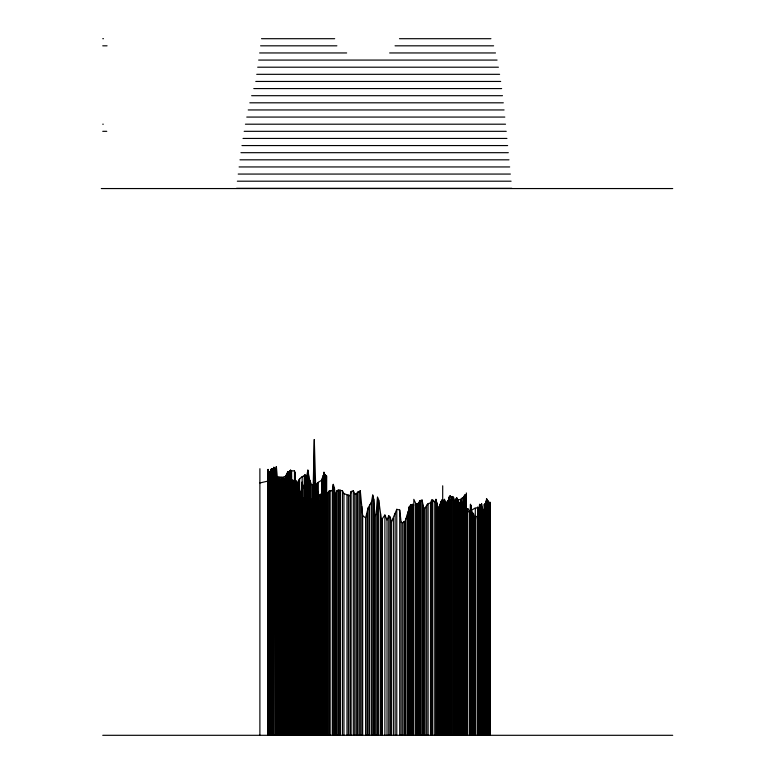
<?xml version="1.0" encoding="UTF-8"?>
<svg xmlns="http://www.w3.org/2000/svg" width="774" height="774" viewBox="0 0 774 774"><rect width="100%" height="100%" fill="white"/><g stroke="black" fill="none" stroke-linecap="round" stroke-linejoin="round"><path stroke-width="1.16" d="M486.401 505.751L486.556 498.63L486.798 734.807L486.711 499.336L487.107 500.052L487.194 734.807M312.87 734.807L312.87 499.336L314.292 439.497L315.647 485.095L315.647 734.807M321.587 734.807L321.587 497.914L322.148 482.957L322.381 488.655L324.529 473.688L324.529 734.807M294.788 734.807L295.184 474.404M289.708 479.387L287.889 477.964L283.923 479.387L283.284 481.525L281.775 482.957L281.301 490.077L280.507 491.5L280.507 734.807M311.912 734.807L311.912 510.743L313.663 492.216L314.06 734.807M470.06 734.807L470.457 504.329L471.095 505.751L471.095 734.807M485.762 734.807L485.762 517.148L484.737 508.605L483.944 511.45L483.944 734.807L484.34 504.329L485.134 510.743L485.134 734.807M311.912 510.743L311.119 511.45L310.326 522.847L309.136 521.424L306.369 526.417L306.369 734.807L306.281 477.258L304.937 476.542L304.695 475.12L304.695 734.807M301.367 734.807L301.367 490.793L302.005 482.241C303.36 488.152 307.742 492.854 306.92 499.336L306.92 734.807M489.332 734.807L489.332 507.889L489.971 503.613M489.971 505.751L490.126 503.613M376.154 734.807L376.154 514.304L377.509 497.198L378.699 500.052L381.466 520.002L381.466 734.807M297.564 734.807L297.797 490.077L299.78 492.216L299.78 734.807M478.071 734.807L478.071 516.442L479.58 504.329L482.357 507.889L482.986 510.743L482.986 734.807M268.849 734.807L268.849 472.266L268.056 469.421L267.659 734.807M270.436 734.807L270.59 469.421L270.987 734.807M287.725 734.807L287.889 471.55L288.683 472.266L288.683 734.807M289.312 476.542L290.26 473.688L290.26 734.807M324.761 476.542L324.925 477.964L324.529 474.404M408.672 734.807L408.672 510.027L408.991 507.173L410.578 505.035L412.794 504.329L413.829 505.035M470.853 734.807L471.095 505.751M489.332 507.889L489.487 508.605L487.988 502.191L487.194 502.191L486.159 504.329L485.211 503.613L484.814 506.467L484.814 734.807M486.556 500.768L486.711 499.336M478.071 516.442L475.846 516.442L475.294 520.718L473.475 513.588L472.043 512.165L470.853 507.889M289.07 734.807L289.07 475.826L290.027 470.844L290.105 734.807M289.863 472.982L289.07 475.826M332.298 734.807L332.298 490.793L333.246 484.379L334.436 487.939L335.074 495.07L335.074 734.807M479.416 734.807L479.416 517.864L481.563 503.613L482.831 510.743L482.831 734.807M489.971 504.329L489.729 734.807M269.013 734.807L269.41 475.12L269.884 734.807M285.664 734.807L286.061 475.826L287.725 482.241L288.518 481.525L289.234 477.964M287.328 734.807L287.328 475.826L288.122 472.982L289.234 473.688L289.234 734.807M290.502 472.982L289.863 475.826L289.234 475.826M483.624 734.807L484.021 509.311M371.394 734.807L371.394 502.191L372.749 495.07L373.774 499.336L374.887 515.726L374.887 734.807M306.765 734.807L306.765 475.826L307.868 470.128L309.3 478.68L309.3 734.807M365.609 734.807L365.609 517.864L368.143 507.889L371.394 502.191M320.165 734.807L320.165 502.191L321.036 497.914L321.587 497.914M272.022 734.807L272.177 477.258C276.26 474.849 281.001 478.767 285.113 476.542L288.683 478.68L288.837 483.663L290.027 478.68L291.295 481.525L291.846 488.655L291.846 734.807M295.02 734.807L295.184 472.266L295.184 734.807M326.115 477.258L326.115 734.807L326.512 475.826L326.347 734.807M451.426 734.807L451.426 497.198L450.071 495.776L449.046 497.198L448.088 501.475L443.096 506.467L442.699 502.191L441.751 500.052L438.974 507.173L438.974 734.807M466.171 734.807L466.335 494.354M487.349 734.807L487.349 502.906L487.988 500.768L488.142 734.807M404.87 734.807L404.87 522.14L408.672 510.027M275.834 734.807L275.834 468.705L276.386 466.567L278.601 492.216L278.601 734.807M349.983 734.807L349.983 495.776L351.096 491.5L353.312 490.793L354.744 493.638L354.744 734.807M460.23 734.807L460.23 505.035L461.333 500.768L463.162 507.173L463.162 734.807M273.454 734.807L273.851 467.283L275.196 468.705L275.196 734.807M296.606 734.807L296.606 482.957L296.055 480.818L295.416 480.818L294.468 483.663L293.036 490.077L293.036 734.807M297.797 734.807L297.797 482.957C298.367 478.767 301.918 476.397 305.575 475.12L306.127 475.826L306.127 734.807M308.11 734.807L308.507 475.826L308.342 475.12L307.868 475.826L306.127 475.826M325.157 734.807L325.554 475.12L324.606 475.12L323.967 472.266L323.967 734.807M466.732 734.807L466.732 512.165L467.757 508.605L470.06 511.45M280.111 734.807L280.111 481.525L281.939 477.964L283.923 480.103L286.457 477.964L285.906 477.258M295.02 472.982L294.468 470.844L291.614 470.844L290.502 470.128L289.863 472.266L289.708 734.807M321.752 734.807L321.752 480.103L322.381 477.964L323.813 476.542L325.157 476.542M443.725 734.807L443.725 501.475L444.363 499.336L446.346 502.906L446.346 734.807M455.383 734.807L455.383 500.768L456.573 497.914L458.247 500.052L458.247 734.807M276.144 734.807L276.144 484.379L278.921 477.964L279.714 478.68L280.111 481.525M335.074 495.07L336.903 490.793L338.248 490.077L342.447 490.793L343.956 493.638L343.956 734.807M270.203 734.807L270.436 470.844M290.656 734.807L290.898 472.266L290.105 471.55M289.708 472.982L290.26 474.404L291.053 474.404L290.821 475.12L290.105 473.688L290.656 472.982M291.295 734.807L291.45 475.826L286.931 476.542L285.906 479.387L285.664 477.964M323.174 734.807L323.416 475.12L323.571 734.807M489.729 507.889L489.971 507.173M391.383 734.807L391.383 522.14L396.781 509.311L399.713 510.027L401.135 522.14L401.135 734.807M287.889 472.266L286.535 474.404L286.535 734.807L286.457 477.964M387.019 734.807L387.019 520.002L388.771 515.726L390.193 517.148L391.383 522.14M430.489 734.807L430.489 502.906L431.669 500.052L432.782 500.052L434.765 502.191L434.765 734.807M434.765 502.191L435.956 499.336L438.016 507.889L438.016 734.807M270.987 470.128L271.626 468.705L273.454 468.705M313.663 734.807L313.663 485.095L314.612 482.957L315.482 484.379L315.482 734.807M327.141 734.807L327.141 494.354L329.289 490.793L332.298 490.793M418.744 734.807L418.744 502.906L419.702 500.768L422.082 500.052L423.9 509.311L423.9 734.807M316.44 485.095L317.466 482.957L321.752 480.103M463.558 734.807L463.558 497.198L464.584 495.07L465.377 495.776L465.377 734.807M288.286 734.807L288.683 472.266M300.418 734.807L300.418 492.932L300.815 492.216L301.918 496.492L301.918 734.807L302.005 482.241M303.592 734.807L303.592 499.336L304.937 497.198M311.68 734.807L311.68 500.052L310.326 498.63L307.868 502.906L306.92 499.336M323.967 472.266L323.813 734.807M423.9 509.311L428.109 503.613L430.489 502.906M465.377 495.776L466.171 495.07M356.253 734.807L356.253 494.354L357.52 492.216L360.297 490.793L362.677 515.726L362.677 734.807M381.466 520.002L384.881 515.01L387.019 520.002M320.165 502.191L316.198 507.889L315.008 505.035L314.06 498.63M289.708 472.266L288.683 473.688L288.837 734.807M319.052 734.807L319.052 495.776L323.967 491.5L325.951 494.354L325.951 734.807M443.096 734.807L443.173 502.191L443.725 501.475M446.346 502.906L448.088 500.768L449.839 500.052L457.366 500.768L458.953 502.191L460.23 505.035M306.765 475.826L306.127 476.542L304.54 475.12L304.54 734.807M299.78 492.216L301.367 490.793M374.887 515.726L376.154 514.304M402.722 734.807L402.722 522.847L404.231 521.424L404.87 522.14M458.247 500.052L460.627 499.336L463.558 497.198M489.091 734.807L489.091 502.906L489.884 502.191L490.126 734.807M451.426 497.198L452.297 496.492L453.487 497.198L454.677 501.475L454.677 734.807M466.335 512.165L469.663 511.45L475.294 507.889L475.294 734.807M438.016 507.889L438.974 507.173M418.744 502.906L417.718 503.613L417.718 734.807M296.606 483.663L297.797 482.957M311.68 500.052L312.87 499.336M475.294 508.605L477.829 507.173L479.416 517.864M304.937 501.475L305.73 507.173L304.298 507.889L304.695 517.148L306.369 526.417M278.601 492.216L280.507 491.5M293.433 481.525L292.804 480.103L290.821 480.818L289.708 480.103M259.89 482.957L269.091 480.818L269.013 477.258M102.739 38.7L103.503 38.7M261.515 38.7L334.678 38.7M399.471 38.7L490.919 38.7M102.739 45.821L107.064 45.821M260.586 45.821L336.884 45.821M395.05 45.821L493.599 45.821M259.619 52.951L346.646 52.951M389.641 52.951L495.495 52.951M258.642 60.072L497.063 60.072M257.674 67.203L498.408 67.203M256.716 74.323L499.607 74.323M255.778 81.444L500.691 81.444M253.785 88.575L501.629 88.575M251.637 95.695L502.49 95.695M249.818 102.816L503.323 102.816M248.222 109.947L504.087 109.947M246.751 117.068L504.822 117.068M102.739 124.198L103.281 124.198M245.426 124.198L505.538 124.198M102.739 131.319L106.764 131.319M244.178 131.319L506.244 131.319M243.026 138.44L506.941 138.44M241.952 145.57L507.628 145.57M240.937 152.691L508.315 152.691M239.979 159.821L508.992 159.821M239.089 166.942L509.689 166.942M238.198 174.063L510.385 174.063M237.347 181.193L511.082 181.193M236.534 188.314L511.798 188.314M101.297 188.556L672.703 188.556M275.196 468.705L275.834 468.705M270.039 734.807L270.203 471.55M268.849 472.266L270.832 472.266L270.832 734.807M289.234 473.688L288.915 734.807M287.251 734.807L287.328 475.826M323.174 475.826L326.512 477.258L326.193 475.826M306.281 477.258L308.11 477.258M267.659 473.688L268.617 475.826L272.022 477.964M286.535 480.103L285.906 475.826M294.788 482.241L294.623 480.818L293.433 480.818L293.433 734.807M315.482 484.379L316.44 484.379L316.44 734.807M309.3 478.68L311.283 484.379L313.663 485.095M297.245 490.793L297.961 492.216L300.418 492.932M325.951 494.354L327.141 494.354M343.956 493.638L349.983 495.776M454.677 501.475L456.815 502.191L456.815 734.807M487.349 502.906L486.798 502.906L486.556 501.475M413.829 734.807L413.829 499.336L415.812 503.613L417.002 503.613L417.718 505.035M102.739 735.3L672.703 735.3M269.884 477.258L271.78 477.964L273.454 482.241L276.144 484.379M401.135 522.14L402.722 522.847M287.251 475.826L288.837 476.542L288.286 472.982M354.744 493.638L356.253 494.354M326.347 477.258L325.003 476.542L324.925 734.807M362.677 515.726L365.609 517.864M482.986 510.743L483.944 511.45M287.889 473.688L291.218 476.542M482.831 510.743L483.624 511.45M463.162 507.173L466.732 512.165M270.039 471.55L270.832 472.266M455.383 500.768L456.815 502.191M485.762 517.148L486.401 517.864L486.159 500.768L486.159 734.807M303.592 499.336L301.608 495.776L301.608 734.807M287.725 472.982L288.915 474.404M291.846 488.655L293.036 490.077M488.142 501.475L489.091 502.906M301.608 495.776L302.005 496.492M315.647 485.095L319.052 495.776M484.814 508.605L485.134 510.743M297.564 492.932L297.245 489.362L297.245 734.807M486.401 516.442L486.159 509.311M489.884 502.191L489.971 734.807M489.487 505.751L489.487 734.807M488.539 502.191L488.539 734.807M487.988 500.768L487.988 734.807M487.746 501.475L487.746 734.807M487.504 502.191L487.504 734.807M486.952 499.336L486.952 734.807M486.556 498.63L486.556 734.807M486.401 503.613L486.401 734.807M485.53 511.45L485.53 734.807M485.366 503.613L485.366 734.807M485.211 503.613L485.211 734.807M484.969 505.035L484.969 734.807M484.34 504.329L484.34 734.807M482.357 507.889L482.357 734.807M481.563 503.613L481.563 734.807M481.244 506.467L481.244 734.807M480.451 505.035L480.451 734.807M479.58 504.329L479.58 734.807M478.622 510.027L478.622 734.807M478.39 511.45L478.39 734.807M477.829 507.173L477.829 734.807M477.597 516.442L477.597 734.807M475.846 516.442L475.846 734.807M474.423 517.148L474.423 734.807M473.475 513.588L473.475 734.807M472.837 513.588L472.837 734.807M472.043 512.165L472.043 734.807M470.534 510.743L470.534 734.807M470.457 504.329L470.457 734.807M469.663 511.45L469.663 734.807M467.757 508.605L467.757 734.807M466.335 492.932L466.335 734.807M465.774 495.07L465.774 734.807M464.584 495.07L464.584 734.807M463.955 507.889L463.955 734.807M462.204 497.914L462.204 734.807M461.333 500.768L461.333 734.807M460.627 499.336L460.627 734.807M459.437 503.613L459.437 734.807M458.953 502.191L458.953 734.807M457.366 500.768L457.366 734.807M456.97 497.914L456.97 734.807M456.573 497.914L456.573 734.807M456.021 498.63L456.021 734.807M455.867 502.191L455.867 734.807M454.435 500.768L454.435 734.807M453.487 497.198L453.487 734.807M452.297 496.492L452.297 734.807M450.071 495.776L450.071 734.807M449.839 500.052L449.839 734.807M449.046 497.198L449.046 734.807M448.088 500.768L448.088 734.807M447.062 502.191L447.062 734.807M446.269 503.613L446.269 734.807M445.156 501.475L445.156 734.807M444.363 499.336L444.363 734.807M442.699 485.801L442.699 734.807M441.751 500.052L441.751 734.807M440.716 501.475L440.716 734.807M440 504.329L440 734.807M436.991 502.906L436.991 734.807M435.956 499.336L435.956 734.807M432.782 500.052L432.782 734.807M431.669 500.052L431.669 734.807M428.109 503.613L428.109 734.807M426.677 505.035L426.677 734.807M425.09 507.889L425.09 734.807M422.875 505.035L422.875 734.807M422.082 500.052L422.082 734.807M420.727 500.768L420.727 734.807M419.702 500.768L419.702 734.807M417.002 503.613L417.002 734.807M416.364 503.613L416.364 734.807M415.812 503.613L415.812 734.807M412.794 504.329L412.794 734.807M412.01 505.035L412.01 734.807M411.217 505.035L411.217 734.807M410.578 505.035L410.578 734.807M410.026 506.467L410.026 734.807M408.991 507.173L408.991 734.807M408.198 511.45L408.198 734.807M407.482 514.304L407.482 734.807M405.895 518.58L405.895 734.807M404.231 521.424L404.231 734.807M399.713 510.027L399.713 734.807M396.781 509.311L396.781 734.807M395.108 513.588L395.108 734.807M393.366 518.58L393.366 734.807M390.193 517.148L390.193 734.807M388.771 515.726L388.771 734.807M384.881 515.01L384.881 734.807M382.424 518.58L382.424 734.807M380.518 513.588L380.518 734.807M378.699 500.052L378.699 734.807M377.509 497.198L377.509 734.807M373.774 499.336L373.774 734.807M372.749 495.07L372.749 734.807M369.575 505.035L369.575 734.807M368.143 507.889L368.143 734.807M367.04 513.588L367.04 734.807M361.806 506.467L361.806 734.807M360.297 490.793L360.297 734.807M359.03 491.5L359.03 734.807M357.52 492.216L357.52 734.807M353.312 490.793L353.312 734.807M351.096 491.5L351.096 734.807M348.397 495.07L348.397 734.807M346.975 495.07L346.975 734.807M342.447 490.793L342.447 734.807M340.463 490.077L340.463 734.807M339.273 490.077L339.273 734.807M338.248 490.077L338.248 734.807M336.903 490.793L336.903 734.807M336.022 493.638L336.022 734.807M334.436 487.939L334.436 734.807M333.246 484.379L333.246 734.807M330.159 490.793L330.159 734.807M329.289 490.793L329.289 734.807M328.099 492.216L328.099 734.807M326.512 475.826L326.512 734.807M325.719 477.258L325.719 734.807M325.554 475.12L325.554 734.807M324.761 475.12L324.761 734.807M324.606 475.12L324.606 734.807M324.132 474.404L324.209 734.807M323.416 475.12L323.416 734.807L323.339 475.826M323.019 492.216L323.019 734.807M322.777 483.663L322.777 734.807M322.381 477.964L322.381 734.807M322.148 482.957L322.148 734.807M321.984 493.638L321.984 734.807M321.191 494.354L321.191 734.807M321.036 497.914L321.036 734.807M320.243 494.354L320.243 734.807M318.259 482.241L318.259 734.807M318.182 505.035L318.182 734.807M317.466 482.957L317.466 734.807M316.198 484.379L316.198 734.807M315.008 505.035L315.008 734.807M314.612 482.957L314.612 734.807M314.292 439.497L314.292 734.807M313.025 497.914L313.025 734.807M312.706 485.095L312.706 734.807M312.309 503.613L312.309 734.807M311.283 484.379L311.283 734.807M311.119 511.45L311.119 734.807M310.326 480.818L310.326 734.807M309.697 521.424L309.697 734.807M309.058 500.768L309.136 734.807M308.507 475.826L308.507 734.807M308.342 473.688L308.342 734.807M307.868 470.128L307.868 734.807M307.713 475.826L307.713 734.807M305.972 491.5L305.972 734.807M305.73 507.173L305.73 734.807M305.575 475.12L305.575 734.807M305.488 475.826L305.488 734.807M305.091 490.077L305.179 734.807M304.937 476.542L304.937 734.807M304.782 475.12L304.782 734.807M304.298 475.826L304.298 734.807M302.953 485.801L302.953 734.807M302.16 476.542L302.16 734.807M301.763 495.07L301.763 734.807M301.134 492.932L301.134 734.807M300.738 491.5L300.815 734.807M299.944 492.932L299.944 734.807M299.625 478.68L299.625 734.807M299.228 479.387L299.228 734.807L299.151 492.932M298.832 491.5L298.832 734.807M298.358 490.793L298.358 734.807M298.193 481.525L298.193 734.807M297.961 492.216L297.961 734.807M296.055 480.818L296.055 734.807M295.416 480.818L295.416 734.807M294.623 480.818L294.623 734.807M294.468 470.844L294.391 734.807M294.072 486.517L294.072 734.807M292.804 480.103L292.804 734.807M291.614 470.844L291.614 734.807M291.45 475.826L291.45 734.807M291.053 474.404L291.053 734.807M290.898 472.266L290.898 734.807L290.821 474.404M290.502 470.128L290.424 734.807M290.027 470.844L290.027 734.807M289.631 473.688L289.631 734.807M289.466 475.12L289.466 734.807M288.518 481.525L288.518 734.807M288.122 472.982L288.122 734.807M287.889 471.55L287.889 734.807M287.096 472.982L287.096 734.807M286.931 476.542L286.854 734.807M286.303 475.826L286.303 734.807M286.061 475.826L286.138 734.807M285.906 475.12L285.906 734.807M285.113 476.542L285.113 734.807M284.551 479.387L284.551 734.807M283.923 479.387L283.923 734.807M283.284 481.525L283.284 734.807M283.129 477.258L283.129 734.807M282.568 477.964L282.491 734.807M281.939 477.964L281.939 734.807M281.775 482.957L281.775 734.807M281.543 485.801L281.543 734.807M281.301 479.387L281.301 734.807M281.146 477.258L281.146 734.807M280.749 479.387L280.749 734.807M279.714 478.68L279.714 734.807M278.921 477.964L278.921 734.807M278.524 489.362L278.524 734.807M277.808 480.103L277.808 734.807M277.411 476.542L277.411 734.807M277.015 477.258L277.015 734.807M276.937 482.957L276.937 734.807M276.386 466.567L276.386 734.807M273.851 467.283L273.851 734.807M272.97 468.705L272.97 734.807M272.419 480.103L272.419 734.807M272.177 468.705L272.177 734.807M271.78 477.964L271.78 734.807M271.626 468.705L271.626 734.807M271.471 477.964L271.471 734.807M270.59 469.421L270.59 734.807M269.642 476.542L269.642 734.807M269.41 472.266L269.41 734.807M269.091 480.818L269.091 734.807M268.617 475.826L268.617 734.807M268.452 470.844L268.452 734.807M268.056 469.421L268.056 734.807M259.89 468.705L259.89 734.807"/></g></svg>
